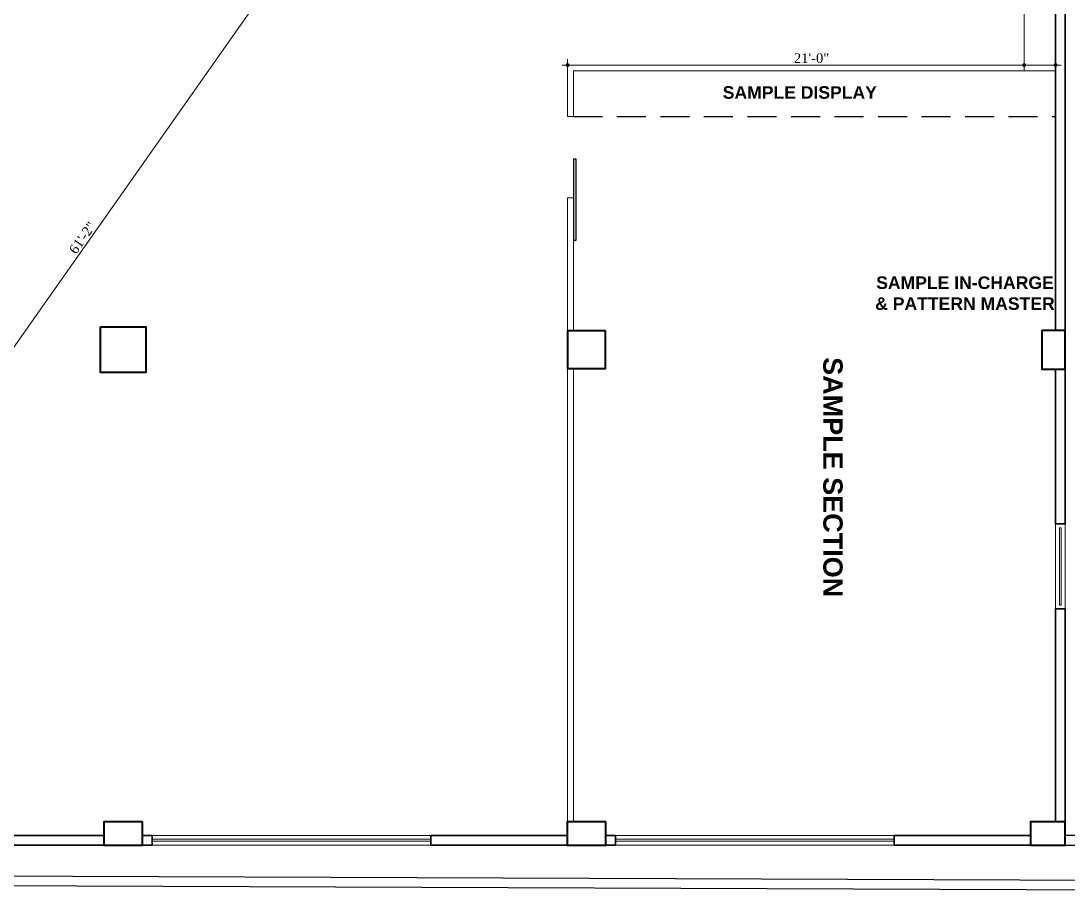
# Model space of a CAD drawing. Header units: inches. Extents: x -98933 to 1585249, y -3352739 to 192771.
# Drawn here: x 20403 to 20944, y 48380 to 48833 of the extents above; entities that cross this region are included whole.
import ezdxf

# ---------------------------------------------------------------- set-up
doc = ezdxf.new("R2010")
doc.units = ezdxf.units.IN
doc.header["$MEASUREMENT"] = 0
doc.header["$PDMODE"] = 35
doc.linetypes.add('DASHED', pattern=[0.75, 0.5, -0.25])
doc.layers.get('0').update_dxf_attribs({"lineweight": 0})
doc.layers.get('Defpoints').update_dxf_attribs({"lineweight": 0})
for name, color, linetype in [('A circulation', 7, 'DASHED'), ('A Door', 10, 'Continuous'), ('A Furniture', 7, 'Continuous'), ('A site line', 7, 'Continuous')]:
    doc.layers.add(name, color=color, linetype=linetype)
for name, color, linetype, lineweight in [('A column', 106, 'Continuous', 40), ('A glass wall', 160, 'Continuous', 9), ('A WALL', 7, 'Continuous', 35), ('A window', 150, 'Continuous', 0), ('DIM_WORKING', 7, 'Continuous', 0), ('Layer1', 134, 'Continuous', 0), ('New wall 2', 42, 'Continuous', 35), ('WALL (I)', 7, 'Continuous', 0), ('window', 140, 'Continuous', 0)]:
    doc.layers.add(name, color=color, linetype=linetype, lineweight=lineweight)
doc.styles.add('REG', font='times.ttf')
doc.styles.get("Standard").update_dxf_attribs({"font": 'arialbd.ttf', "height": 24})
doc.dimstyles.new('Dim-Pres', dxfattribs={"dimtxt": 5.5, "dimasz": 2, "dimexe": 1.5, "dimexo": 1.5, "dimgap": 1, "dimtad": 3, "dimdec": 0, "dimzin": 3, "dimdsep": 46, "dimlunit": 4, "dimtxsty": 'REG', "dimblk": 'point', "dimcen": 2, "dimclrd": 256, "dimclre": 256, "dimclrt": 7, "dimadec": 0, "dimazin": 0, "dimtfac": 0.75, "dimtdec": 0, "dimtmove": 1, "dimatfit": 3, "dimldrblk": 'point', "dimfxl": 0, "dimtolj": 1, "dimtzin": 0, "dimlwd": -1, "dimlwe": -1, "dimarcsym": 1})

# ---------------------------------------------------------------- blocks, each defined once
blk = doc.blocks.new('A$C22FC47AE')
at = {"layer": 'A window', "ltscale": 30}
blk.add_lwpolyline([(-50, 8.7), (-50, 3.7), (-6, 3.7), (-6, 8.7), (-50, 8.7)], dxfattribs=at)
blk.add_lwpolyline([(-48, 6.7), (-48, 5.7), (-8, 5.7), (-8, 6.7)], close=True, dxfattribs=at)
blk = doc.blocks.new('dot')
at = {"color": 4}
for p, q in [((-1.5, 0), (1.5, 0)), ((0, 1.5), (0, -1.5))]:
    blk.add_line(p, q, dxfattribs=at)
at = {"color": 6, "const_width": 0.5}
blk.add_lwpolyline([(-0.25, 0, 1), (0.25, 0, 1)], format="xyb", close=True, dxfattribs=at)
blk = doc.blocks.new('point')
blk.add_blockref('dot', (0, 0))
blk = doc.blocks.new('*D451')
at = {"layer": 'Defpoints', "color": 0, "ltscale": 30, "transparency": 16777216}
for p in [(20921.73, 48894.11), (20936.98, 48894.11, -9.7), (20937.98, 48809.86, -9.7)]:
    blk.add_point(p, dxfattribs=at)
at = {"layer": 'Layer1', "ltscale": 30, "transparency": 16777216}
for p, q in [((20924.99, 48894.11), (20920.23, 48894.11)), ((20921.73, 48811.86), (20921.73, 48892.11)), ((20925.06, 48809.86), (20920.23, 48809.86))]:
    blk.add_line(p, q, dxfattribs=at)
at = {"layer": 'Layer1', "ltscale": 30, "transparency": 16777216, "xscale": 2, "yscale": 2, "zscale": 2}
for p, rotation in [((20921.73, 48894.11), 90), ((20921.73, 48809.86), 270)]:
    blk.add_blockref('point', p, dxfattribs=dict(at, rotation=rotation))
at = {"layer": 'Layer1', "color": 7, "ltscale": 30, "transparency": 16777216, "insert": (20918.18, 48851.99), "char_height": 5, "attachment_point": 5, "rotation": 90, "style": 'REG'}
blk.add_mtext('\\A1;7\'-0"', dxfattribs=at)
blk = doc.blocks.new('*D452')
at = {"layer": 'Defpoints', "color": 0, "ltscale": 30, "transparency": 16777216}
for p in [(20685.73, 48809.86, -9.7), (20937.98, 48809.86, -9.7), (20937.98, 48809.86)]:
    blk.add_point(p, dxfattribs=at)
at = {"layer": 'Layer1', "ltscale": 30, "transparency": 16777216}
for p, q in [((20685.73, 48810.52), (20685.73, 48811.36)), ((20687.73, 48809.86), (20935.98, 48809.86)), ((20937.98, 48810.52), (20937.98, 48811.36))]:
    blk.add_line(p, q, dxfattribs=at)
at = {"layer": 'Layer1', "ltscale": 30, "transparency": 16777216, "xscale": 2, "yscale": 2, "zscale": 2, "rotation": 180}
blk.add_blockref('point', (20685.73, 48809.86), dxfattribs=at)
at = {"layer": 'Layer1', "ltscale": 30, "transparency": 16777216, "xscale": 2, "yscale": 2, "zscale": 2}
blk.add_blockref('point', (20937.98, 48809.86), dxfattribs=at)
at = {"layer": 'Layer1', "color": 7, "ltscale": 30, "transparency": 16777216, "insert": (20811.86, 48813.4), "char_height": 5, "attachment_point": 5, "style": 'REG'}
blk.add_mtext('\\A1;21\'-0"', dxfattribs=at)
blk = doc.blocks.new('*D562')
at = {"layer": 'Defpoints', "color": 0, "ltscale": 30, "transparency": 16777216}
for p in [(20649.05, 49018.63, -9.7), (20649.05, 49018.63), (20226.48, 48418.36, -9.7)]:
    blk.add_point(p, dxfattribs=at)
at = {"layer": 'Layer1', "ltscale": 30, "transparency": 16777216}
for p, q in [((20227.64, 48420), (20647.89, 49016.99)), ((20649.05, 49018.63), (20647.82, 49019.49)), ((20226.48, 48418.36), (20225.26, 48419.22))]:
    blk.add_line(p, q, dxfattribs=at)
at = {"layer": 'Layer1', "ltscale": 30, "transparency": 16777216, "xscale": 2, "yscale": 2, "zscale": 2}
for p, rotation in [((20649.05, 49018.63), 54.85611384964236), ((20226.48, 48418.36), 234.8561138496424)]:
    blk.add_blockref('point', p, dxfattribs=dict(at, rotation=rotation))
at = {"layer": 'Layer1', "color": 7, "ltscale": 30, "transparency": 16777216, "insert": (20434.87, 48720.53), "char_height": 5, "attachment_point": 5, "rotation": 54.8561, "style": 'REG'}
blk.add_mtext('\\A1;61\'-2"', dxfattribs=at)

msp = doc.modelspace()

# ---------------------------------------------------------------- linework, layer by layer
at = {"layer": 'A circulation', "color": 7, "ltscale": 30}
msp.add_line((20688.73, 48783.21, -9.7), (20937.98, 48783.21, -9.7), dxfattribs=at)
at = {"layer": 'A column', "color": 7, "elevation": -9.7}
for points in [[(20444.23, 48674.36), (20467.73, 48674.36), (20467.73, 48650.86), (20444.23, 48650.86)], [(20705.23, 48672.36), (20685.73, 48672.36), (20685.73, 48652.86), (20705.23, 48652.86)]]:
    msp.add_lwpolyline(points, close=True, dxfattribs=at)
at = {"layer": 'A column', "color": 7, "lineweight": -3, "elevation": -9.7}
for points in [[(20942.98, 48652.61), (20942.98, 48672.61), (20930.98, 48672.61), (20930.98, 48652.61), (20942.98, 48652.61)], [(20465.98, 48418.36), (20445.98, 48418.36), (20445.98, 48406.36), (20465.98, 48406.36), (20465.98, 48418.36)], [(20705.48, 48418.36), (20685.48, 48418.36), (20685.48, 48406.36), (20705.48, 48406.36), (20705.48, 48418.36)], [(20942.98, 48418.36), (20924.98, 48418.36), (20924.98, 48406.36), (20942.98, 48406.36), (20942.98, 48418.36)]]:
    msp.add_lwpolyline(points, dxfattribs=at)
at = {"layer": 'A column', "color": 7, "elevation": -9.7}
for points in [[(20942.98, 48652.61), (20942.98, 48672.61), (20930.98, 48672.61), (20930.98, 48652.61), (20942.98, 48652.61)], [(20465.98, 48418.36), (20445.98, 48418.36), (20445.98, 48406.36), (20465.98, 48406.36), (20465.98, 48418.36)], [(20705.48, 48418.36), (20685.48, 48418.36), (20685.48, 48406.36), (20705.48, 48406.36), (20705.48, 48418.36)], [(20942.98, 48418.36), (20924.98, 48418.36), (20924.98, 48406.36), (20942.98, 48406.36), (20942.98, 48418.36)]]:
    msp.add_lwpolyline(points, dxfattribs=at)
at = {"layer": 'A Door', "color": 7, "ltscale": 30, "elevation": -9.7}
msp.add_lwpolyline([(20688.73, 48719.21), (20690.23, 48719.21), (20690.23, 48761.21), (20688.73, 48761.21)], close=True, dxfattribs=at)
at = {"layer": 'A glass wall', "color": 7, "ltscale": 30}
for p, q in [((20685.73, 48652.86, -9.7), (20685.73, 48418.36, -9.7)), ((20688.73, 48652.86, -9.7), (20685.73, 48652.86, -9.7)), ((20688.73, 48418.36, -9.7), (20688.73, 48652.86, -9.7))]:
    msp.add_line(p, q, dxfattribs=at)
at = {"layer": 'A glass wall', "color": 7, "ltscale": 30, "elevation": -9.7}
for points in [[(20937.98, 48809.86), (20685.73, 48809.86), (20685.73, 48783.21), (20688.73, 48783.21), (20688.73, 48806.86), (20937.98, 48806.86), (20937.98, 48809.86)], [(20685.73, 48741.21), (20685.73, 48672.36), (20688.73, 48672.36), (20688.73, 48741.21), (20685.73, 48741.21)]]:
    msp.add_lwpolyline(points, dxfattribs=at)
at = {"layer": 'A site line', "color": 7, "lineweight": -3, "ltscale": 30, "elevation": -9.7}
for points in [[(20991.47, 48584.67), (20991.47, 48972.11), (20991.47, 48982.11), (20942.98, 48982.11), (20942.98, 48977.11), (20986.47, 48977.11), (20986.47, 48411.36), (20942.98, 48411.36), (20942.98, 48406.36)], [(20942.98, 48406.36), (20991.47, 48406.36), (20991.47, 48454.67)]]:
    msp.add_lwpolyline(points, dxfattribs=at)
at = {"layer": 'A site line', "color": 7, "ltscale": 30, "elevation": -11.61}
for points in [[(21782.77, 48873.42), (21770.56, 48379.96), (19271.7, 48389.62)], [(21777.77, 48873.55), (21765.68, 48384.98), (19271.72, 48394.62)]]:
    msp.add_lwpolyline(points, dxfattribs=at)
at = {"layer": 'A WALL', "color": 7, "ltscale": 30, "elevation": -9.7}
for points in [[(20937.98, 48894.11), (20942.98, 48894.11), (20942.98, 48672.61), (20937.98, 48672.61)], [(20937.98, 48572.49), (20942.98, 48572.49), (20942.98, 48652.61), (20937.98, 48652.61)], [(20937.98, 48418.36), (20942.98, 48418.36), (20942.98, 48528.49), (20937.98, 48528.49)], [(20375.48, 48411.36), (20445.98, 48411.36), (20445.98, 48406.36), (20375.48, 48406.36)], [(20465.98, 48411.36), (20470.98, 48411.36), (20470.98, 48406.36), (20465.98, 48406.36)], [(20614.98, 48411.36), (20685.48, 48411.36), (20685.48, 48406.36), (20614.98, 48406.36)], [(20705.48, 48411.36), (20710.48, 48411.36), (20710.48, 48406.36), (20705.48, 48406.36)], [(20854.48, 48411.36), (20924.98, 48411.36), (20924.98, 48406.36), (20854.48, 48406.36)]]:
    msp.add_lwpolyline(points, close=True, dxfattribs=at)
at = {"layer": 'DIM_WORKING', "color": 7, "ltscale": 30, "elevation": -9.7}
for points in [[(20375.48, 48411.36), (20445.98, 48411.36), (20445.98, 48406.36), (20375.48, 48406.36)], [(20614.98, 48411.36), (20685.48, 48411.36), (20685.48, 48406.36), (20614.98, 48406.36)], [(20854.48, 48411.36), (20924.98, 48411.36), (20924.98, 48406.36), (20854.48, 48406.36)]]:
    msp.add_lwpolyline(points, close=True, dxfattribs=at)
at = {"layer": 'WALL (I)', "color": 7, "ltscale": 30}
for p, q in [((20937.98, 48672.61, -9.7), (20942.98, 48672.61, -9.7)), ((20465.98, 48411.36, -9.7), (20470.98, 48411.36, -9.7)), ((20470.98, 48411.36, -9.7), (20470.98, 48406.36, -9.7)), ((20705.48, 48411.36, -9.7), (20710.48, 48411.36, -9.7)), ((20710.48, 48411.36, -9.7), (20710.48, 48406.36, -9.7)), ((20470.98, 48406.36, -9.7), (20465.98, 48406.36, -9.7)), ((20710.48, 48406.36, -9.7), (20705.48, 48406.36, -9.7))]:
    msp.add_line(p, q, dxfattribs=at)
at = {"layer": 'window', "color": 7, "ltscale": 30}
for p, q in [((20470.98, 48411.36, -9.7), (20614.98, 48411.36, -9.7)), ((20470.98, 48409.36, -9.7), (20614.98, 48409.36, -9.7)), ((20470.98, 48408.36, -9.7), (20614.98, 48408.36, -9.7)), ((20710.48, 48411.36, -9.7), (20854.48, 48411.36, -9.7)), ((20710.48, 48409.36, -9.7), (20854.48, 48409.36, -9.7)), ((20710.48, 48408.36, -9.7), (20854.48, 48408.36, -9.7)), ((20470.98, 48406.36, -9.7), (20614.98, 48406.36, -9.7)), ((20710.48, 48406.36, -9.7), (20854.48, 48406.36, -9.7))]:
    msp.add_line(p, q, dxfattribs=at)

# ---------------------------------------------------------------- block references
at = {"layer": 'New wall 2', "color": 7, "ltscale": 30, "rotation": 270}
msp.add_blockref('A$C22FC47AE', (20934.28, 48522.49, -9.7), dxfattribs=at)

# ---------------------------------------------------------------- texts
at = {"layer": 'A Furniture', "color": 7, "ltscale": 0.25, "attachment_point": 8}
for s, insert, char_height, width, rotation in [('SAMPLE DISPLAY ', (20805.77, 48792.35, -9.7), 6.5, 101.341, 359.9997), ('SAMPLE IN-CHARGE \\P& PATTERN MASTER', (20891.16, 48683.1, -9.7), 6.5, 101.341, 359.9997), ('SAMPLE SECTION', (20817.77, 48596.66, -9.7), 10, 164.785, 269.9997)]:
    msp.add_mtext(s, dxfattribs=dict(at, insert=insert, char_height=char_height, width=width, rotation=rotation))

# ---------------------------------------------------------------- dimensions: what is measured, and where the dimension line sits
at = {"layer": 'Layer1', "color": 1, "ltscale": 30}
dim = msp.add_aligned_dim(p1=(20226.48, 48418.36, -9.7), p2=(20649.05, 49018.63, -9.7), distance=0, dimstyle='Dim-Pres', override={"dimtxt": 5, "dimfxl": 4, "dimfxlon": 1}, dxfattribs=at)
dim.commit()
dim.dimension.update_dxf_attribs({"geometry": '*D562', "text_midpoint": (20434.87, 48720.53)})
at = {"layer": 'Layer1', "ltscale": 30}
dim = msp.add_linear_dim(base=(20921.73, 48894.11), p1=(20937.98, 48809.86, -9.7), p2=(20936.98, 48894.11, -9.7), angle=90, dimstyle='Dim-Pres', override={"dimtxt": 5, "dimfxl": 4, "dimfxlon": 1}, dxfattribs=at)
dim.commit()
dim.dimension.update_dxf_attribs({"geometry": '*D451', "text_midpoint": (20918.18, 48851.99)})
dim = msp.add_linear_dim(base=(20937.98, 48809.86), p1=(20685.73, 48809.86, -9.7), p2=(20937.98, 48809.86, -9.7), dimstyle='Dim-Pres', override={"dimtxt": 5, "dimfxl": 4, "dimfxlon": 1}, dxfattribs=at)
dim.commit()
dim.dimension.update_dxf_attribs({"geometry": '*D452', "text_midpoint": (20811.86, 48813.4)})

doc.saveas('drawing.dxf')
